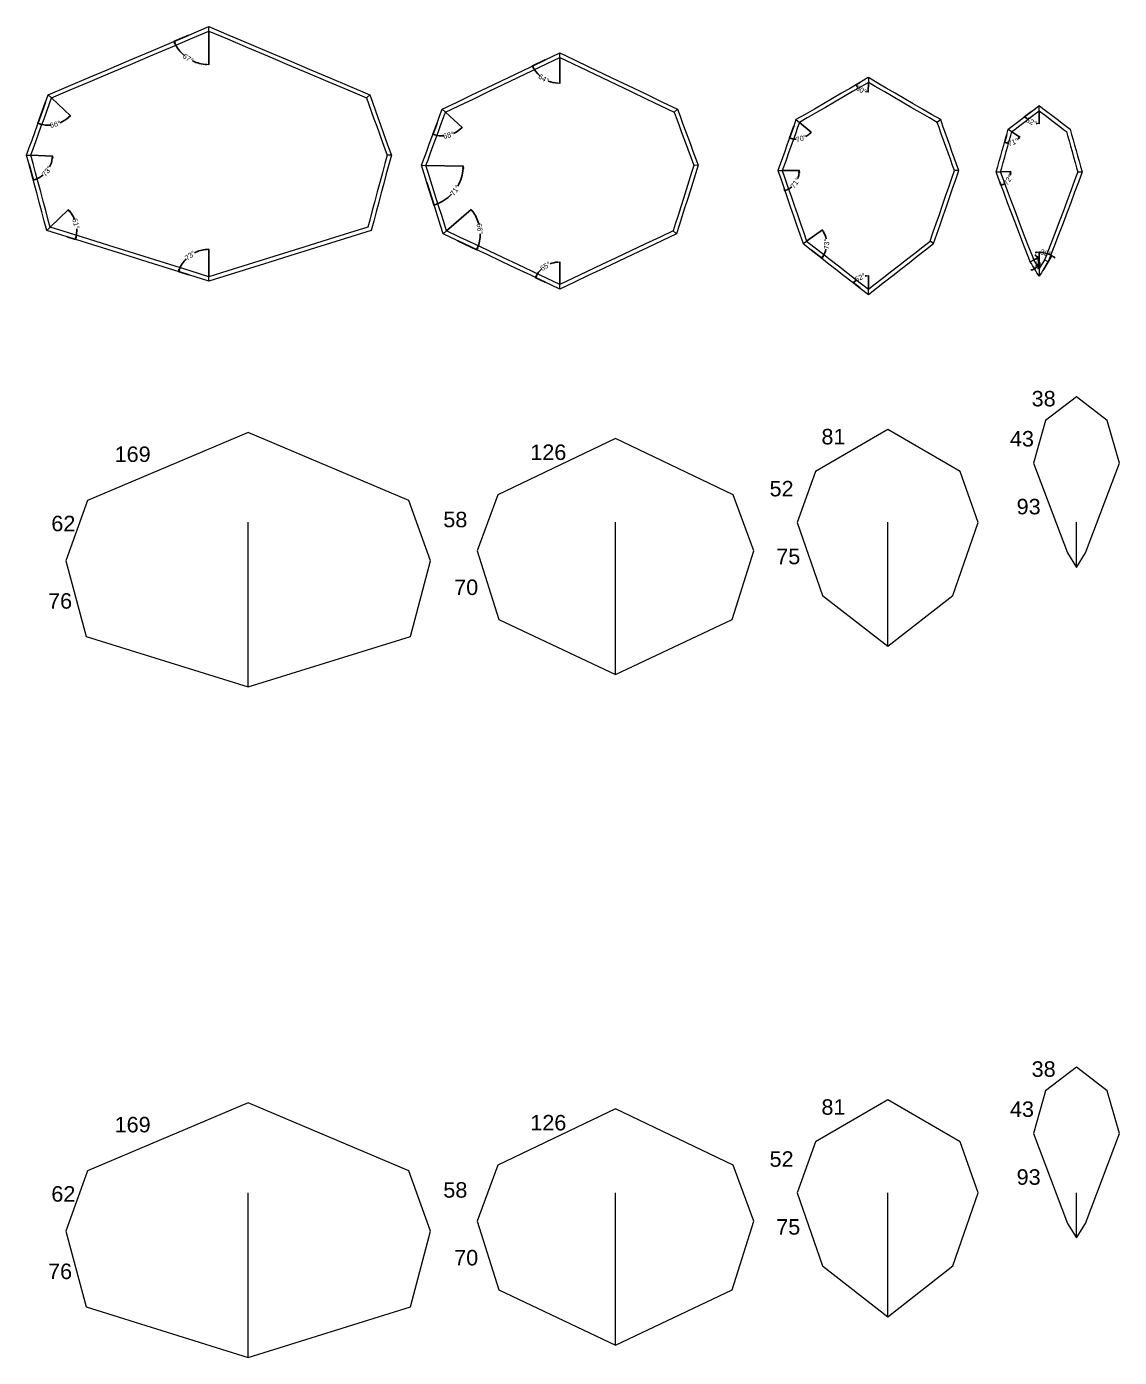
# Model space of a CAD drawing. Header units: millimetres. Extents: x -751 to 39822, y -9875 to 9310.
# Drawn here: x 4981 to 6040, y 1168 to 2459 of the extents above; entities that cross this region are included whole.
import ezdxf
from ezdxf.enums import TextEntityAlignment as Align

# ---------------------------------------------------------------- set-up
doc = ezdxf.new("R2010")
doc.units = ezdxf.units.MM
doc.header["$MEASUREMENT"] = 0
doc.header["$PDSIZE"] = -5
doc.layers.get('0').update_dxf_attribs({"lineweight": 0})
doc.layers.get('Defpoints').update_dxf_attribs({"lineweight": 0})
doc.layers.add('l', color=3, linetype='Continuous', lineweight=0)
doc.styles.get("Standard").update_dxf_attribs({"font": 'arial.ttf'})
doc.dimstyles.new('angle', dxfattribs={"dimtxt": 5, "dimasz": 2, "dimexe": 0.2, "dimexo": 0.05, "dimgap": 0.09, "dimtad": 0, "dimdec": 4, "dimzin": 0, "dimdsep": 46, "dimtxsty": 'Standard', "dimblk": 'VDDIM_DEFAULT', "dimcen": 0.09, "dimclre": 256, "dimclrt": 256, "dimadec": 0, "dimazin": 0, "dimtfac": 1, "dimtdec": 4, "dimtix": 1, "dimtmove": 0, "dimatfit": 3, "dimfxl": 1, "dimtolj": 1, "dimtzin": 0, "dimarcsym": 0})

# ---------------------------------------------------------------- blocks, each defined once
blk = doc.blocks.new('VDDIM_DEFAULT')
at = {"linetype": 'Continuous'}
blk.add_hatch(color=0, dxfattribs=at).paths.add_polyline_path([(0, 0), (-1, -0.1665), (-1, 0.1665)], flags=0)
at = {"color": 0, "linetype": 'Continuous'}
blk.add_lwpolyline([(0, 0), (-1, -0.1665), (-1, 0.1665), (0, 0)], dxfattribs=at)
blk = doc.blocks.new('*D829')
at = {"linetype": 'ByBlock', "lineweight": -2}
for p, q in [((5955, 2376.8), (5948.3, 2371.6)), ((5962.4, 2377.4), (5962.4, 2364.7))]:
    blk.add_line(p, q, dxfattribs=at)
at = {"color": 0, "linetype": 'ByBlock', "lineweight": -2}
for start, end in [(224.112, 227.2703), (260.2462, 263.4045)]:
    blk.add_arc((5962.4, 2382.5), 17.6, start, end, dxfattribs=at)
at = {"layer": 'Defpoints', "color": 0}
for p in [(5955.1, 2376.8), (5962.4, 2382.5), (5962.4, 2377.4), (5952.4, 2368.1)]:
    blk.add_point(p, dxfattribs=at)
at = {"color": 0, "lineweight": -2, "xscale": 2, "yscale": 2, "zscale": 2}
for p, rotation in [((5948.5, 2371.8), 130.8498553834512), ((5962.4, 2364.9), 356.6667098448748)]:
    blk.add_blockref('VDDIM_DEFAULT', p, dxfattribs=dict(at, rotation=rotation))
at = {"insert": (5954.7, 2366.7), "char_height": 5, "attachment_point": 5, "rotation": 333.7583}
blk.add_mtext('\\A1;52%%d', dxfattribs=at)
blk = doc.blocks.new('*D830')
at = {"linetype": 'ByBlock', "lineweight": -2}
for p, q in [((5931, 2354.3), (5928.8, 2346.4)), ((5936, 2357.1), (5943.7, 2351.8))]:
    blk.add_line(p, q, dxfattribs=at)
at = {"color": 0, "linetype": 'ByBlock', "lineweight": -2}
for start, end in [(311.8443, 317.3307), (262.9279, 268.4143)]:
    blk.add_arc((5932.4, 2359.5), 13.4, start, end, dxfattribs=at)
at = {"layer": 'Defpoints', "color": 0}
for p in [(5931, 2354.3), (5932.4, 2359.5), (5935.9, 2357.1), (5934.4, 2346.2)]:
    blk.add_point(p, dxfattribs=at)
at = {"color": 0, "lineweight": -2, "xscale": 2, "yscale": 2, "zscale": 2}
for p, rotation in [((5943.6, 2352), 51.6021490199307), ((5928.8, 2346.6), 168.6564138622225)]:
    blk.add_blockref('VDDIM_DEFAULT', p, dxfattribs=dict(at, rotation=rotation))
at = {"insert": (5937.1, 2346.9), "char_height": 5, "attachment_point": 5, "rotation": 20.1293}
blk.add_mtext('\\A1;71%%d', dxfattribs=at)
blk = doc.blocks.new('*D831')
at = {"linetype": 'ByBlock', "lineweight": -2}
for p, q in [((5925, 2318.2), (5934.8, 2318.5)), ((5924.4, 2308.2), (5925.6, 2304.8))]:
    blk.add_line(p, q, dxfattribs=at)
at = {"color": 0, "linetype": 'ByBlock', "lineweight": -2}
for start, end in [(347.2194, 353.9512), (298.535, 305.2668)]:
    blk.add_arc((5920.8, 2318), 13.9, start, end, dxfattribs=at)
at = {"layer": 'Defpoints', "color": 0}
for p in [(5920.8, 2318), (5925, 2318.2), (5924.4, 2308.3), (5930.4, 2308.1)]:
    blk.add_point(p, dxfattribs=at)
at = {"color": 0, "lineweight": -2, "xscale": 2, "yscale": 2, "zscale": 2}
for p, rotation in [((5934.6, 2318.5), 88.08378992284757), ((5925.6, 2305), 204.4023988571025)]:
    blk.add_blockref('VDDIM_DEFAULT', p, dxfattribs=dict(at, rotation=rotation))
at = {"insert": (5932.3, 2310.3), "char_height": 5, "attachment_point": 5, "rotation": 56.2431}
blk.add_mtext('\\A1;72%%d', dxfattribs=at)
blk = doc.blocks.new('*D832')
at = {"linetype": 'ByBlock', "lineweight": -2}
for p, q in [((5957.3, 2232.8), (5961.1, 2234.7)), ((5958.1, 2223.9), (5957.9, 2224.3))]:
    blk.add_line(p, q, dxfattribs=at)
at = {"color": 0, "linetype": 'ByBlock', "lineweight": -2}
for start, end in [(301.5817, 26.6922), (40.865, 55.0378), (273.2361, 287.4089)]:
    blk.add_arc((5953.7, 2231), 8.11, start, end, dxfattribs=at)
at = {"layer": 'Defpoints', "color": 0}
for p in [(5957.3, 2232.8), (5953.7, 2231), (5958.1, 2223.9), (5960.7, 2226.9)]:
    blk.add_point(p, dxfattribs=at)
at = {"color": 0, "lineweight": -2, "xscale": 2, "yscale": 2, "zscale": 2}
for p, rotation in [((5961, 2234.6), 303.7786266912369), ((5958, 2224.1), 24.4953211390912)]:
    blk.add_blockref('VDDIM_DEFAULT', p, dxfattribs=dict(at, rotation=rotation))
at = {"insert": (5961.5, 2228.8), "char_height": 5, "attachment_point": 5, "rotation": 74.137}
blk.add_mtext('\\A1;85%%d', dxfattribs=at)
blk = doc.blocks.new('*D833')
at = {"linetype": 'ByBlock', "lineweight": -2}
for p, q in [((5962.4, 2224.5), (5962.4, 2240.4)), ((5966.8, 2223.9), (5974.8, 2237))]:
    blk.add_line(p, q, dxfattribs=at)
at = {"color": 0, "linetype": 'ByBlock', "lineweight": -2}
for start, end in [(94.8958, 99.7916), (58.4409, 90), (48.6493, 53.5451)]:
    blk.add_arc((5962.4, 2216.8), 23.4, start, end, dxfattribs=at)
at = {"layer": 'Defpoints', "color": 0}
for p in [(5970.8, 2238.7), (5962.4, 2224.5), (5966.8, 2223.9), (5962.4, 2216.8)]:
    blk.add_point(p, dxfattribs=at)
at = {"color": 0, "lineweight": -2, "xscale": 2, "yscale": 2, "zscale": 2}
for p, rotation in [((5962.4, 2240.2), 2.447901996045029), ((5974.7, 2236.8), 145.9930334358709)]:
    blk.add_blockref('VDDIM_DEFAULT', p, dxfattribs=dict(at, rotation=rotation))
at = {"insert": (5968.8, 2239.4), "char_height": 5, "attachment_point": 5, "rotation": 344.2205}
blk.add_mtext('\\A1;32%%d', dxfattribs=at)
blk = doc.blocks.new('*D834')
at = {"linetype": 'ByBlock', "lineweight": -2}
for p, q in [((5788.1, 2404.4), (5784.7, 2402.5)), ((5796.8, 2404.8), (5796.7, 2395.5))]:
    blk.add_line(p, q, dxfattribs=at)
at = {"color": 0, "linetype": 'ByBlock', "lineweight": -2}
for start, end in [(218.5059, 218.694), (261.222, 261.4101)]:
    blk.add_arc((5796.8, 2409.5), 13.8, start, end, dxfattribs=at)
at = {"layer": 'Defpoints', "color": 0}
for p in [(5788.1, 2404.5), (5796.8, 2409.5), (5796.8, 2404.9), (5787.9, 2398.9)]:
    blk.add_point(p, dxfattribs=at)
at = {"color": 0, "lineweight": -2, "xscale": 2, "yscale": 2, "zscale": 2}
for p, rotation in [((5784.9, 2402.6), 124.3484622727804), ((5796.7, 2395.7), 355.5675246756971)]:
    blk.add_blockref('VDDIM_DEFAULT', p, dxfattribs=dict(at, rotation=rotation))
at = {"insert": (5789.9, 2397.6), "char_height": 5, "attachment_point": 5, "rotation": 329.958}
blk.add_mtext('\\A1;60%%d', dxfattribs=at)
blk = doc.blocks.new('*D835')
at = {"linetype": 'ByBlock', "lineweight": -2}
for p, q in [((5724.4, 2362.5), (5720.2, 2350.7)), ((5729.9, 2366), (5741.3, 2356.5))]:
    blk.add_line(p, q, dxfattribs=at)
at = {"color": 0, "linetype": 'ByBlock', "lineweight": -2}
for start, end in [(256.5452, 270.1704), (300.5802, 314.2054)]:
    blk.add_arc((5726.6, 2368.7), 18.9, start, end, dxfattribs=at)
at = {"layer": 'Defpoints', "color": 0}
for p in [(5724.4, 2362.6), (5726.6, 2368.7), (5729.9, 2366), (5727.8, 2349.8)]:
    blk.add_point(p, dxfattribs=at)
at = {"color": 0, "lineweight": -2, "xscale": 2, "yscale": 2, "zscale": 2}
for p, rotation in [((5720.3, 2350.9), 163.5187444063228), ((5741.2, 2356.6), 47.23187875280621)]:
    blk.add_blockref('VDDIM_DEFAULT', p, dxfattribs=dict(at, rotation=rotation))
at = {"insert": (5731.6, 2350.5), "char_height": 5, "attachment_point": 5, "rotation": 15.3753}
blk.add_mtext('\\A1;70%%d', dxfattribs=at)
blk = doc.blocks.new('*D836')
at = {"linetype": 'ByBlock', "lineweight": -2}
for p, q in [((5713.4, 2319.4), (5730, 2319.3)), ((5715.1, 2302), (5715.9, 2299.6))]:
    blk.add_line(p, q, dxfattribs=at)
at = {"color": 0, "linetype": 'ByBlock', "lineweight": -2}
for start, end in [(338.165, 354.1524), (294.4482, 310.4356)]:
    blk.add_arc((5709.1, 2319.4), 20.7, start, end, dxfattribs=at)
at = {"layer": 'Defpoints', "color": 0}
for p in [(5709.1, 2319.4), (5713.3, 2319.4), (5715.1, 2302.1), (5723.1, 2304.1)]:
    blk.add_point(p, dxfattribs=at)
at = {"color": 0, "lineweight": -2, "xscale": 2, "yscale": 2, "zscale": 2}
for p, rotation in [((5729.8, 2319.3), 86.91742133699773), ((5715.8, 2299.8), 201.6832373203994)]:
    blk.add_blockref('VDDIM_DEFAULT', p, dxfattribs=dict(at, rotation=rotation))
at = {"insert": (5725.9, 2307.3), "char_height": 5, "attachment_point": 5, "rotation": 54.3003}
blk.add_mtext('\\A1;71%%d', dxfattribs=at)
blk = doc.blocks.new('*D837')
at = {"linetype": 'ByBlock', "lineweight": -2}
for p, q in [((5736.9, 2251), (5752.2, 2261.9)), ((5741.5, 2242.3), (5751.7, 2234.4))]:
    blk.add_line(p, q, dxfattribs=at)
at = {"color": 0, "linetype": 'ByBlock', "lineweight": -2}
for start, end in [(11.469, 30.5984), (327.2107, 346.3402)]:
    blk.add_arc((5733.5, 2248.5), 22.8, start, end, dxfattribs=at)
at = {"layer": 'Defpoints', "color": 0}
for p in [(5733.5, 2248.5), (5736.9, 2251), (5741.4, 2242.4), (5755.7, 2243.3)]:
    blk.add_point(p, dxfattribs=at)
at = {"color": 0, "lineweight": -2, "xscale": 2, "yscale": 2, "zscale": 2}
for p, rotation in [((5752.1, 2261.8), 123.1083361164946), ((5751.5, 2234.5), 234.7008462116387)]:
    blk.add_blockref('VDDIM_DEFAULT', p, dxfattribs=dict(at, rotation=rotation))
at = {"insert": (5756.3, 2248.1), "char_height": 5, "attachment_point": 5, "rotation": 88.9046}
blk.add_mtext('\\A1;73%%d', dxfattribs=at)
blk = doc.blocks.new('*D838')
at = {"linetype": 'ByBlock', "lineweight": -2}
for p, q in [((5788.8, 2205.5), (5782.3, 2210.6)), ((5796.8, 2204.4), (5796.8, 2217.6))]:
    blk.add_line(p, q, dxfattribs=at)
at = {"color": 0, "linetype": 'ByBlock', "lineweight": -2}
for start, end in [(131.9593, 135.7122), (96.3152, 100.0681)]:
    blk.add_arc((5796.8, 2199.3), 18.2, start, end, dxfattribs=at)
at = {"layer": 'Defpoints', "color": 0}
for p in [(5791.4, 2216.6), (5788.9, 2205.4), (5796.8, 2204.4), (5796.8, 2199.3)]:
    blk.add_point(p, dxfattribs=at)
at = {"color": 0, "lineweight": -2, "xscale": 2, "yscale": 2, "zscale": 2}
for p, rotation in [((5782.5, 2210.5), 228.8698111425132), ((5796.8, 2217.4), 3.157596974719303)]:
    blk.add_blockref('VDDIM_DEFAULT', p, dxfattribs=dict(at, rotation=rotation))
at = {"insert": (5788.8, 2215.6), "char_height": 5, "attachment_point": 5, "rotation": 26.0137}
blk.add_mtext('\\A1;52%%d', dxfattribs=at)
blk = doc.blocks.new('*D839')
at = {"linetype": 'ByBlock', "lineweight": -2}
for p, q in [((5483.4, 2426.7), (5470.8, 2420.7)), ((5497.6, 2429.1), (5497.6, 2403.8))]:
    blk.add_line(p, q, dxfattribs=at)
at = {"color": 0, "linetype": 'ByBlock', "lineweight": -2}
for start, end in [(209.569, 228.0897), (247.5977, 266.1184)]:
    blk.add_arc((5497.6, 2433.5), 29.5, start, end, dxfattribs=at)
at = {"layer": 'Defpoints', "color": 0}
for p in [(5483.5, 2426.7), (5497.6, 2433.5), (5497.6, 2429.1), (5477.5, 2411.9)]:
    blk.add_point(p, dxfattribs=at)
at = {"color": 0, "lineweight": -2, "xscale": 2, "yscale": 2, "zscale": 2}
for p, rotation in [((5471, 2420.7), 117.6282446938386), ((5497.6, 2404), 358.0592115372889)]:
    blk.add_blockref('VDDIM_DEFAULT', p, dxfattribs=dict(at, rotation=rotation))
at = {"insert": (5481.9, 2408.5), "char_height": 5, "attachment_point": 5, "rotation": 327.8437}
blk.add_mtext('\\A1;64%%d', dxfattribs=at)
blk = doc.blocks.new('*D840')
at = {"linetype": 'ByBlock', "lineweight": -2}
for p, q in [((5386.8, 2376), (5402.9, 2361.3)), ((5378.6, 2365.3), (5374.6, 2354.4))]:
    blk.add_line(p, q, dxfattribs=at)
at = {"color": 0, "linetype": 'ByBlock', "lineweight": -2}
for start, end in [(254.2102, 272.6026), (294.8313, 313.2237)]:
    blk.add_arc((5383.6, 2378.9), 26, start, end, dxfattribs=at)
at = {"layer": 'Defpoints', "color": 0}
for p in [(5383.6, 2378.9), (5386.8, 2376), (5378.6, 2365.3), (5384.7, 2353)]:
    blk.add_point(p, dxfattribs=at)
at = {"color": 0, "lineweight": -2, "xscale": 2, "yscale": 2, "zscale": 2}
for p, rotation in [((5402.8, 2361.5), 45.43210800946949), ((5374.6, 2354.6), 162.0018256971399)]:
    blk.add_blockref('VDDIM_DEFAULT', p, dxfattribs=dict(at, rotation=rotation))
at = {"insert": (5389.7, 2353.7), "char_height": 5, "attachment_point": 5, "rotation": 13.717}
blk.add_mtext('\\A1;68%%d', dxfattribs=at)
blk = doc.blocks.new('*D841')
at = {"linetype": 'ByBlock', "lineweight": -2}
for p, q in [((5367.8, 2324.4), (5404.2, 2323.5)), ((5368.8, 2307.8), (5375.7, 2285.6))]:
    blk.add_line(p, q, dxfattribs=at)
at = {"color": 0, "linetype": 'ByBlock', "lineweight": -2}
for start, end in [(330.024, 355.7532), (290.2075, 315.9367)]:
    blk.add_arc((5363.5, 2324.5), 40.5, start, end, dxfattribs=at)
at = {"layer": 'Defpoints', "color": 0}
for p in [(5363.5, 2324.5), (5367.8, 2324.4), (5368.8, 2307.8), (5390.2, 2294)]:
    blk.add_point(p, dxfattribs=at)
at = {"color": 0, "lineweight": -2, "xscale": 2, "yscale": 2, "zscale": 2}
for p, rotation in [((5404, 2323.5), 87.16769809571772), ((5375.6, 2285.8), 198.7929719673508)]:
    blk.add_blockref('VDDIM_DEFAULT', p, dxfattribs=dict(at, rotation=rotation))
at = {"insert": (5395.9, 2300.1), "char_height": 5, "attachment_point": 5, "rotation": 52.9803}
blk.add_mtext('\\A1;71%%d', dxfattribs=at)
blk = doc.blocks.new('*D842')
at = {"linetype": 'ByBlock', "lineweight": -2}
for p, q in [((5387.8, 2260.8), (5411.6, 2281.7)), ((5398.7, 2251.2), (5417.1, 2242.5))]:
    blk.add_line(p, q, dxfattribs=at)
at = {"color": 0, "linetype": 'ByBlock', "lineweight": -2}
for start, end in [(15.9961, 37.9649), (338.0081, 359.9768)]:
    blk.add_arc((5384.5, 2257.9), 35.9, start, end, dxfattribs=at)
at = {"layer": 'Defpoints', "color": 0}
for p in [(5387.7, 2260.8), (5384.5, 2257.9), (5398.7, 2251.2), (5420.3, 2256)]:
    blk.add_point(p, dxfattribs=at)
at = {"color": 0, "lineweight": -2, "xscale": 2, "yscale": 2, "zscale": 2}
for p, rotation in [((5411.5, 2281.5), 129.5610431366767), ((5416.9, 2242.6), 246.4119267359618)]:
    blk.add_blockref('VDDIM_DEFAULT', p, dxfattribs=dict(at, rotation=rotation))
at = {"insert": (5420, 2262.9), "char_height": 5, "attachment_point": 5, "rotation": 277.9865}
blk.add_mtext('\\A1;66%%d', dxfattribs=at)
blk = doc.blocks.new('*D843')
at = {"linetype": 'ByBlock', "lineweight": -2}
for p, q in [((5497.6, 2209), (5497.6, 2230.9)), ((5483.5, 2211.2), (5473.8, 2215.8))]:
    blk.add_line(p, q, dxfattribs=at)
at = {"color": 0, "linetype": 'ByBlock', "lineweight": -2}
for start, end in [(133.343, 150.2766), (94.378, 111.3117)]:
    blk.add_arc((5497.6, 2204.5), 26.2, start, end, dxfattribs=at)
at = {"layer": 'Defpoints', "color": 0}
for p in [(5488, 2228.8), (5483.5, 2211.2), (5497.6, 2208.9), (5497.6, 2204.5)]:
    blk.add_point(p, dxfattribs=at)
at = {"color": 0, "lineweight": -2, "xscale": 2, "yscale": 2, "zscale": 2}
for p, rotation in [((5497.6, 2230.7), 2.189023271977785), ((5474, 2215.7), 242.4656592637016)]:
    blk.add_blockref('VDDIM_DEFAULT', p, dxfattribs=dict(at, rotation=rotation))
at = {"insert": (5483.6, 2226.6), "char_height": 5, "attachment_point": 5, "rotation": 32.3273}
blk.add_mtext('\\A1;65%%d', dxfattribs=at)
blk = doc.blocks.new('*D844')
at = {"linetype": 'ByBlock', "lineweight": -2}
for p, q in [((5157.4, 2454.6), (5157.4, 2421.9)), ((5138, 2450.7), (5123.3, 2444.5))]:
    blk.add_line(p, q, dxfattribs=at)
at = {"color": 0, "linetype": 'ByBlock', "lineweight": -2}
for start, end in [(206.1246, 228.7144), (244.3032, 266.893)]:
    blk.add_arc((5157.4, 2459), 36.9, start, end, dxfattribs=at)
at = {"layer": 'Defpoints', "color": 0}
for p in [(5157.4, 2459), (5157.4, 2454.6), (5138, 2450.7), (5131.5, 2432.7)]:
    blk.add_point(p, dxfattribs=at)
at = {"color": 0, "lineweight": -2, "xscale": 2, "yscale": 2, "zscale": 2}
for p, rotation in [((5123.5, 2444.6), 114.5710798893085), ((5157.4, 2422.1), 358.4465155744392)]:
    blk.add_blockref('VDDIM_DEFAULT', p, dxfattribs=dict(at, rotation=rotation))
at = {"insert": (5137.1, 2428.2), "char_height": 5, "attachment_point": 5, "rotation": 326.5088}
blk.add_mtext('\\A1;67%%d', dxfattribs=at)
blk = doc.blocks.new('*D845')
at = {"linetype": 'ByBlock', "lineweight": -2}
for p, q in [((5004.8, 2389.9), (5023.1, 2372.5)), ((4998.9, 2385.6), (4991.6, 2365))]:
    blk.add_line(p, q, dxfattribs=at)
at = {"color": 0, "linetype": 'ByBlock', "lineweight": -2}
for start, end in [(254.1682, 273.6731), (293.2073, 312.7122)]:
    blk.add_arc((5001.6, 2392.9), 29.5, start, end, dxfattribs=at)
at = {"layer": 'Defpoints', "color": 0}
for p in [(5001.6, 2392.9), (5004.7, 2389.9), (4998.9, 2385.6), (5002.8, 2363.5)]:
    blk.add_point(p, dxfattribs=at)
at = {"color": 0, "lineweight": -2, "xscale": 2, "yscale": 2, "zscale": 2}
for p, rotation in [((4991.6, 2365.2), 162.2248151963226), ((5023, 2372.7), 44.65560547999978)]:
    blk.add_blockref('VDDIM_DEFAULT', p, dxfattribs=dict(at, rotation=rotation))
at = {"insert": (5008.4, 2364.2), "char_height": 5, "attachment_point": 5, "rotation": 13.4402}
blk.add_mtext('\\A1;66%%d', dxfattribs=at)
blk = doc.blocks.new('*D846')
at = {"linetype": 'ByBlock', "lineweight": -2}
for p, q in [((4983, 2325.2), (4987.1, 2309.9)), ((4984.8, 2334.2), (5005.9, 2333.3))]:
    blk.add_line(p, q, dxfattribs=at)
at = {"color": 0, "linetype": 'ByBlock', "lineweight": -2}
for start, end in [(332.7016, 353.0626), (289.5286, 309.8896)]:
    blk.add_arc((4980.6, 2334.4), 25.1, start, end, dxfattribs=at)
at = {"layer": 'Defpoints', "color": 0}
for p in [(4980.6, 2334.4), (4983, 2325.2), (4984.8, 2334.2), (4996.5, 2314.9)]:
    blk.add_point(p, dxfattribs=at)
at = {"color": 0, "lineweight": -2, "xscale": 2, "yscale": 2, "zscale": 2}
for p, rotation in [((5005.7, 2333.3), 85.34417295646264), ((4987.1, 2310.1), 197.2470241913582)]:
    blk.add_blockref('VDDIM_DEFAULT', p, dxfattribs=dict(at, rotation=rotation))
at = {"insert": (5000.2, 2318.7), "char_height": 5, "attachment_point": 5, "rotation": 51.2956}
blk.add_mtext('\\A1;73%%d', dxfattribs=at)
blk = doc.blocks.new('*D847')
at = {"linetype": 'ByBlock', "lineweight": -2}
for p, q in [((5003.5, 2264.4), (5021.3, 2281.5)), ((5019.9, 2255.1), (5028.1, 2252.5))]:
    blk.add_line(p, q, dxfattribs=at)
at = {"color": 0, "linetype": 'ByBlock', "lineweight": -2}
for start, end in [(23.2165, 39.9212), (346.6722, 3.3768)]:
    blk.add_arc((5000.2, 2261.2), 29, start, end, dxfattribs=at)
at = {"layer": 'Defpoints', "color": 0}
for p in [(5000.2, 2261.2), (5003.5, 2264.4), (5029.2, 2262.8), (5019.9, 2255.1)]:
    blk.add_point(p, dxfattribs=at)
at = {"color": 0, "lineweight": -2, "xscale": 2, "yscale": 2, "zscale": 2}
for p, rotation in [((5021.1, 2281.3), 131.8946543751044), ((5027.9, 2252.6), 254.6986686815413)]:
    blk.add_blockref('VDDIM_DEFAULT', p, dxfattribs=dict(at, rotation=rotation))
at = {"insert": (5028.4, 2267.9), "char_height": 5, "attachment_point": 5, "rotation": 283.2967}
blk.add_mtext('\\A1;61%%d', dxfattribs=at)
blk = doc.blocks.new('*D848')
at = {"linetype": 'ByBlock', "lineweight": -2}
for p, q in [((5157.4, 2216.4), (5157.4, 2243.2)), ((5137.8, 2218.3), (5127.7, 2221.4))]:
    blk.add_line(p, q, dxfattribs=at)
at = {"color": 0, "linetype": 'ByBlock', "lineweight": -2}
for start, end in [(135.5566, 158.9015), (93.7092, 117.0541)]:
    blk.add_arc((5157.4, 2212.1), 30.9, start, end, dxfattribs=at)
at = {"layer": 'Defpoints', "color": 0}
for p in [(5144.8, 2240.3), (5137.8, 2218.3), (5157.4, 2216.3), (5157.4, 2212.1)]:
    blk.add_point(p, dxfattribs=at)
at = {"color": 0, "lineweight": -2, "xscale": 2, "yscale": 2, "zscale": 2}
for p, rotation in [((5157.4, 2243), 1.854601834811169), ((5127.9, 2221.4), 250.7560792755796)]:
    blk.add_blockref('VDDIM_DEFAULT', p, dxfattribs=dict(at, rotation=rotation))
at = {"insert": (5139.1, 2237), "char_height": 5, "attachment_point": 5, "rotation": 36.3053}
blk.add_mtext('\\A1;73%%d', dxfattribs=at)

msp = doc.modelspace()

# ---------------------------------------------------------------- linework, layer by layer
for p, q in [((5139.59405, 2447.05434), (5157.42557, 2454.62983)), ((5157.42557, 2454.62983), (5175.25709, 2447.05434)), ((5120.21816, 2438.82861), (5139.59405, 2447.05434)), ((5175.25709, 2447.05434), (5194.63297, 2438.82861)), ((5081.34666, 2422.34387), (5100.80247, 2430.59177)), ((5100.80247, 2430.59177), (5120.21816, 2438.82861)), ((5194.63297, 2438.82861), (5214.04866, 2430.59177)), ((5214.04866, 2430.59177), (5233.50448, 2422.34387)), ((5485.22795, 2423.14183), (5497.62487, 2429.10472)), ((5497.62487, 2429.10472), (5510.02179, 2423.14183)), ((5042.31603, 2405.81491), (5061.85124, 2414.08492)), ((5061.85124, 2414.08492), (5081.34666, 2422.34387)), ((5233.50448, 2422.34387), (5252.9999, 2414.08492)), ((5252.9999, 2414.08492), (5272.53511, 2405.81491)), ((5456.91043, 2409.5476), (5471.09222, 2416.3514)), ((5471.09222, 2416.3514), (5485.22795, 2423.14183)), ((5510.02179, 2423.14183), (5524.15752, 2416.3514)), ((5524.15752, 2416.3514), (5538.33931, 2409.5476)), ((5022.74137, 2397.53388), (5042.31603, 2405.81491)), ((5272.53511, 2405.81491), (5292.10977, 2397.53388)), ((5428.40837, 2395.9), (5442.68242, 2402.73046)), ((5442.68242, 2402.73046), (5456.91043, 2409.5476)), ((5538.33931, 2409.5476), (5552.56732, 2402.73046)), ((5552.56732, 2402.73046), (5566.84138, 2395.9)), ((5790.13391, 2401.01372), (5781.46573, 2395.9531)), ((5796.76361, 2404.89074), (5790.13391, 2401.01372)), ((5803.3933, 2401.01372), (5796.76361, 2404.89074)), ((5812.06149, 2395.9531), (5803.3933, 2401.01372)), ((5002.71281, 2384.25948), (5004.74349, 2389.92516)), ((5004.74349, 2389.92516), (5022.74137, 2397.53388)), ((5292.10977, 2397.53388), (5310.10765, 2389.92516)), ((5310.10765, 2389.92516), (5312.13833, 2384.25948)), ((5399.72192, 2382.19917), (5414.08825, 2389.05624)), ((5414.08825, 2389.05624), (5428.40837, 2395.9)), ((5566.84138, 2395.9), (5581.16149, 2389.05624)), ((5581.16149, 2389.05624), (5595.52782, 2382.19917)), ((5772.75708, 2390.87756), (5764.00814, 2385.78708)), ((5781.46573, 2395.9531), (5772.75708, 2390.87756)), ((5820.77014, 2390.87756), (5812.06149, 2395.9531)), ((5829.51907, 2385.78708), (5820.77014, 2390.87756)), ((4997.46739, 2369.6237), (5000.09018, 2376.94177)), ((5000.09018, 2376.94177), (5002.71281, 2384.25948)), ((5312.13833, 2384.25948), (5314.76095, 2376.94176)), ((5314.76095, 2376.94176), (5317.38375, 2369.6237)), ((5384.83908, 2370.75507), (5386.78052, 2376.03005)), ((5386.78052, 2376.03005), (5399.72192, 2382.19917)), ((5595.52782, 2382.19917), (5608.46922, 2376.03005)), ((5608.46922, 2376.03005), (5610.41066, 2370.75507)), ((5746.38817, 2375.5611), (5737.51714, 2370.4256)), ((5755.21855, 2380.68158), (5746.38817, 2375.5611)), ((5764.00814, 2385.78708), (5755.21855, 2380.68158)), ((5838.30866, 2380.68158), (5829.51907, 2385.78708)), ((5847.13904, 2375.5611), (5838.30866, 2380.68158)), ((5856.01007, 2370.4256), (5847.13904, 2375.5611)), ((5957.49303, 2373.64711), (5961.18509, 2376.49177)), ((5961.18509, 2376.49177), (5962.4166, 2377.44209)), ((5962.4166, 2377.44209), (5963.64812, 2376.49177)), ((5963.64812, 2376.49177), (5967.34017, 2373.64711)), ((4992.22181, 2354.98633), (4994.84461, 2362.30525)), ((4994.84461, 2362.30525), (4997.46739, 2369.6237)), ((5317.38375, 2369.6237), (5320.00653, 2362.30525)), ((5320.00653, 2362.30525), (5322.62932, 2354.98633)), ((5379.83006, 2357.14581), (5382.33464, 2363.95083)), ((5382.33464, 2363.95083), (5384.83908, 2370.75507)), ((5610.41066, 2370.75507), (5612.9151, 2363.95083)), ((5612.9151, 2363.95083), (5615.41968, 2357.14581)), ((5729.88277, 2366.01355), (5728.19337, 2361.24487)), ((5737.51714, 2370.4256), (5729.88277, 2366.01355)), ((5863.64444, 2366.01355), (5856.01007, 2370.4256)), ((5865.33384, 2361.24487), (5863.64444, 2366.01355)), ((5938.69894, 2359.23198), (5942.50282, 2362.14076)), ((5942.50282, 2362.14076), (5946.28397, 2365.03658)), ((5946.28397, 2365.03658), (5950.04278, 2367.91955)), ((5950.04278, 2367.91955), (5953.77912, 2370.78973)), ((5953.77912, 2370.78973), (5957.49303, 2373.64711)), ((5967.34017, 2373.64711), (5971.05408, 2370.78973)), ((5971.05408, 2370.78973), (5974.79043, 2367.91955)), ((5974.79043, 2367.91955), (5978.54924, 2365.03658)), ((5978.54924, 2365.03658), (5982.33039, 2362.14076)), ((5982.33039, 2362.14076), (5986.13427, 2359.23198)), ((4989.59884, 2347.66701), (4992.22181, 2354.98633)), ((5322.62932, 2354.98633), (5325.2523, 2347.66701)), ((5374.81998, 2343.53275), (5377.32528, 2350.33974)), ((5377.32528, 2350.33974), (5379.83006, 2357.14581)), ((5615.41968, 2357.14581), (5617.92446, 2350.33974)), ((5617.92446, 2350.33974), (5620.42976, 2343.53275)), ((5723.82536, 2348.92048), (5721.63914, 2342.75461)), ((5726.01005, 2355.0839), (5723.82536, 2348.92048)), ((5728.19337, 2361.24487), (5726.01005, 2355.0839)), ((5867.51717, 2355.0839), (5865.33384, 2361.24487)), ((5869.70185, 2348.92048), (5867.51717, 2355.0839)), ((5871.88807, 2342.75461), (5869.70185, 2348.92048)), ((5933.4057, 2348.07534), (5934.85462, 2353.24814)), ((5934.85462, 2353.24814), (5935.93783, 2357.12384)), ((5935.93783, 2357.12384), (5938.69894, 2359.23198)), ((5986.13427, 2359.23198), (5988.89537, 2357.12384)), ((5988.89537, 2357.12384), (5989.97859, 2353.24814)), ((5989.97859, 2353.24814), (5991.42751, 2348.07534)), ((4984.77405, 2334.20302), (4986.97572, 2340.34733)), ((4986.97572, 2340.34733), (4989.59884, 2347.66701)), ((5325.2523, 2347.66701), (5327.87542, 2340.34733)), ((5327.87542, 2340.34733), (5330.07708, 2334.20302)), ((5369.80859, 2329.91621), (5372.31437, 2336.72495)), ((5372.31437, 2336.72495), (5374.81998, 2343.53275)), ((5620.42976, 2343.53275), (5622.93537, 2336.72495)), ((5622.93537, 2336.72495), (5625.44116, 2329.91621)), ((5719.45141, 2336.58641), (5717.26232, 2330.41582)), ((5721.63914, 2342.75461), (5719.45141, 2336.58641)), ((5874.0758, 2336.58641), (5871.88807, 2342.75461)), ((5876.26489, 2330.41582), (5874.0758, 2336.58641)), ((5929.03003, 2332.52039), (5930.49333, 2337.7115)), ((5930.49333, 2337.7115), (5931.95188, 2342.89645)), ((5931.95188, 2342.89645), (5933.4057, 2348.07534)), ((5991.42751, 2348.07534), (5992.88133, 2342.89645)), ((5992.88133, 2342.89645), (5994.33987, 2337.7115)), ((5994.33987, 2337.7115), (5995.80318, 2332.52039)), ((4986.89936, 2326.25206), (4984.77405, 2334.20302)), ((4989.34747, 2317.09766), (4986.89936, 2326.25206)), ((5327.95177, 2326.25206), (5325.50367, 2317.09766)), ((5330.07708, 2334.20302), (5327.95177, 2326.25206)), ((5367.77242, 2324.38356), (5369.80859, 2329.91621)), ((5369.97239, 2317.35031), (5367.77242, 2324.38356)), ((5627.47732, 2324.38356), (5625.27735, 2317.35031)), ((5625.44116, 2329.91621), (5627.47732, 2324.38356)), ((5715.07171, 2324.24283), (5713.34641, 2319.38218)), ((5717.26232, 2330.41582), (5715.07171, 2324.24283)), ((5878.4555, 2324.24283), (5876.26489, 2330.41582)), ((5880.1808, 2319.38218), (5878.4555, 2324.24283)), ((5926.08905, 2322.12014), (5927.56183, 2327.32328)), ((5927.56183, 2327.32328), (5929.03003, 2332.52039)), ((5995.80318, 2332.52039), (5997.27138, 2327.32328)), ((5997.27138, 2327.32328), (5998.74415, 2322.12014)), ((4991.79591, 2307.94614), (4989.34747, 2317.09766)), ((5325.50367, 2317.09766), (5323.05522, 2307.94614)), ((5372.58042, 2309.02169), (5369.97239, 2317.35031)), ((5625.27735, 2317.35031), (5622.66932, 2309.02169)), ((5713.34641, 2319.38218), (5715.85869, 2312.04749)), ((5715.85869, 2312.04749), (5718.84201, 2303.34834)), ((5874.6852, 2303.34834), (5877.66853, 2312.04749)), ((5877.66853, 2312.04749), (5880.1808, 2319.38218)), ((5924.96746, 2318.16628), (5926.08905, 2322.12014)), ((5928.11162, 2309.65272), (5924.96746, 2318.16628)), ((5999.86575, 2318.16628), (5996.72158, 2309.65272)), ((5998.74415, 2322.12014), (5999.86575, 2318.16628)), ((4994.24469, 2298.7975), (4991.79591, 2307.94614)), ((4996.69381, 2289.65192), (4994.24469, 2298.7975)), ((5320.60644, 2298.7975), (5318.15733, 2289.65192)), ((5323.05522, 2307.94614), (5320.60644, 2298.7975)), ((5375.19066, 2300.69555), (5372.58042, 2309.02169)), ((5377.80277, 2292.37179), (5375.19066, 2300.69555)), ((5620.05908, 2300.69555), (5617.44697, 2292.37179)), ((5622.66932, 2309.02169), (5620.05908, 2300.69555)), ((5718.84201, 2303.34834), (5721.84653, 2294.59844)), ((5871.68069, 2294.59844), (5874.6852, 2303.34834)), ((5931.79438, 2299.71551), (5928.11162, 2309.65272)), ((5935.58233, 2289.53826), (5931.79438, 2299.71551)), ((5993.03882, 2299.71551), (5989.25088, 2289.53826)), ((5996.72158, 2309.65272), (5993.03882, 2299.71551)), ((4999.14328, 2280.50917), (4996.69381, 2289.65192)), ((5318.15733, 2289.65192), (5315.70786, 2280.50917)), ((5380.41706, 2284.05063), (5377.80277, 2292.37179)), ((5617.44697, 2292.37179), (5614.83269, 2284.05063)), ((5721.84653, 2294.59844), (5724.87391, 2285.79177)), ((5724.87391, 2285.79177), (5727.92687, 2276.92124)), ((5865.60034, 2276.92124), (5868.6533, 2285.79177)), ((5868.6533, 2285.79177), (5871.68069, 2294.59844)), ((5939.00032, 2280.39902), (5935.58233, 2289.53826)), ((5989.25088, 2289.53826), (5985.83289, 2280.39902)), ((5001.5929, 2271.36933), (4999.14328, 2280.50917)), ((5003.47219, 2264.36118), (5001.5929, 2271.36933)), ((5313.25823, 2271.36933), (5311.37895, 2264.36118)), ((5315.70786, 2280.50917), (5313.25823, 2271.36933)), ((5383.03355, 2275.73184), (5380.41706, 2284.05063)), ((5385.65222, 2267.41548), (5383.03355, 2275.73184)), ((5612.21619, 2275.73184), (5609.59752, 2267.41548)), ((5614.83269, 2284.05063), (5612.21619, 2275.73184)), ((5727.92687, 2276.92124), (5731.00814, 2267.97863)), ((5862.51907, 2267.97863), (5865.60034, 2276.92124)), ((5943.05399, 2269.62748), (5939.00032, 2280.39902)), ((5985.83289, 2280.39902), (5981.77921, 2269.62748)), ((5021.07156, 2258.88807), (5003.47219, 2264.36118)), ((5040.76255, 2252.75855), (5021.07156, 2258.88807)), ((5293.77957, 2258.88807), (5274.08858, 2252.75855)), ((5311.37895, 2264.36118), (5293.77957, 2258.88807)), ((5387.7467, 2260.77204), (5385.65222, 2267.41548)), ((5400.35492, 2254.84331), (5387.7467, 2260.77204)), ((5607.50304, 2260.77204), (5594.89483, 2254.84331)), ((5609.59752, 2267.41548), (5607.50304, 2260.77204)), ((5731.00814, 2267.97863), (5734.12078, 2258.95394)), ((5734.12078, 2258.95394), (5736.8804, 2250.96007)), ((5856.64681, 2250.96007), (5859.40643, 2258.95394)), ((5859.40643, 2258.95394), (5862.51907, 2267.97863)), ((5947.30863, 2258.42361), (5943.05399, 2269.62748)), ((5981.77921, 2269.62748), (5977.52458, 2258.42361)), ((5060.44003, 2246.62698), (5040.76255, 2252.75855)), ((5080.1036, 2240.49338), (5060.44003, 2246.62698)), ((5254.4111, 2246.62698), (5234.74754, 2240.49338)), ((5274.08858, 2252.75855), (5254.4111, 2246.62698)), ((5414.53617, 2248.16801), (5400.35492, 2254.84331)), ((5428.70372, 2241.4922), (5414.53617, 2248.16801)), ((5580.71358, 2248.16801), (5566.54602, 2241.4922)), ((5594.89483, 2254.84331), (5580.71358, 2248.16801)), ((5736.8804, 2250.96007), (5743.88399, 2245.52575)), ((5743.88399, 2245.52575), (5751.81906, 2239.36355)), ((5841.70815, 2239.36355), (5849.64322, 2245.52575)), ((5849.64322, 2245.52575), (5856.64681, 2250.96007)), ((5951.83682, 2246.65765), (5947.30863, 2258.42361)), ((5956.12414, 2235.73906), (5951.83682, 2246.65765)), ((5972.99638, 2246.65765), (5968.70907, 2235.73906)), ((5977.52458, 2258.42361), (5972.99638, 2246.65765)), ((5099.75361, 2234.3581), (5080.1036, 2240.49338)), ((5119.38991, 2228.22078), (5099.75361, 2234.3581)), ((5215.09752, 2234.3581), (5195.46122, 2228.22078)), ((5234.74754, 2240.49338), (5215.09752, 2234.3581)), ((5442.8577, 2234.81573), (5428.70372, 2241.4922)), ((5456.99814, 2228.13891), (5442.8577, 2234.81573)), ((5552.39204, 2234.81573), (5538.2516, 2228.13891)), ((5566.54602, 2241.4922), (5552.39204, 2234.81573)), ((5751.81906, 2239.36355), (5759.74432, 2233.20371)), ((5759.74432, 2233.20371), (5767.65973, 2227.04627)), ((5825.86748, 2227.04627), (5833.78289, 2233.20371)), ((5833.78289, 2233.20371), (5841.70815, 2239.36355)), ((5957.298, 2232.80355), (5956.12414, 2235.73906)), ((5958.21206, 2231.31711), (5957.298, 2232.80355)), ((5967.53521, 2232.80355), (5966.62115, 2231.31711)), ((5968.70907, 2235.73906), (5967.53521, 2232.80355)), ((5139.01267, 2222.08177), (5119.38991, 2228.22078)), ((5157.42557, 2216.31529), (5139.01267, 2222.08177)), ((5175.83846, 2222.08177), (5157.42557, 2216.31529)), ((5195.46122, 2228.22078), (5175.83846, 2222.08177)), ((5471.12506, 2221.4614), (5456.99814, 2228.13891)), ((5485.23825, 2214.78339), (5471.12506, 2221.4614)), ((5524.12468, 2221.4614), (5510.01149, 2214.78339)), ((5538.2516, 2228.13891), (5524.12468, 2221.4614)), ((5767.65973, 2227.04627), (5775.56564, 2220.8912)), ((5775.56564, 2220.8912), (5783.46192, 2214.73849)), ((5810.06529, 2214.73849), (5817.96157, 2220.8912)), ((5817.96157, 2220.8912), (5825.86748, 2227.04627)), ((5959.30443, 2229.54067), (5958.21206, 2231.31711)), ((5960.39526, 2227.76613), (5959.30443, 2229.54067)), ((5961.48429, 2225.99387), (5960.39526, 2227.76613)), ((5962.4166, 2224.47651), (5961.48429, 2225.99387)), ((5963.34891, 2225.99387), (5962.4166, 2224.47651)), ((5962.4166, 2224.47815), (5962.41711, 2224.47733)), ((5964.43794, 2227.76613), (5963.34891, 2225.99387)), ((5965.52878, 2229.54067), (5964.43794, 2227.76613)), ((5966.62115, 2231.31711), (5965.52878, 2229.54067)), ((5497.62487, 2208.91627), (5485.23825, 2214.78339)), ((5510.01149, 2214.78339), (5497.62487, 2208.91627)), ((5783.46192, 2214.73849), (5791.34856, 2208.58814)), ((5791.34856, 2208.58814), (5796.76361, 2204.36162)), ((5796.76361, 2204.36162), (5802.17865, 2208.58814)), ((5802.17865, 2208.58814), (5810.06529, 2214.73849))]:
    msp.add_line(p, q)
at = {"linetype": 'ByBlock'}
for p, q in [((5157.42557, 2454.62983), (5157.42557, 2458.97584)), ((5497.62487, 2429.10472), (5497.62487, 2433.54339)), ((5796.78579, 2409.51154), (5796.76361, 2404.89074)), ((5001.56998, 2392.92631), (5004.74349, 2389.92516)), ((5313.28115, 2392.92631), (5310.10765, 2389.92516)), ((5386.78052, 2376.03005), (5383.5892, 2378.94)), ((5611.66054, 2378.94), (5608.46922, 2376.03005)), ((5962.4166, 2377.44209), (5962.42287, 2382.48973)), ((5726.60474, 2368.73905), (5729.88277, 2366.01355)), ((5866.92247, 2368.73905), (5863.64444, 2366.01355)), ((5932.44596, 2359.49036), (5935.93783, 2357.12384)), ((4980.58721, 2334.37661), (4984.77405, 2334.20302)), ((5334.26392, 2334.37661), (5330.07708, 2334.20302)), ((5363.5486, 2324.4881), (5367.77242, 2324.38356)), ((5631.70114, 2324.4881), (5627.47732, 2324.38356)), ((5709.11024, 2319.40566), (5713.34641, 2319.38218)), ((5884.41697, 2319.40566), (5880.1808, 2319.38218)), ((5920.76348, 2318.00357), (5924.96746, 2318.16628)), ((5999.86575, 2318.16628), (6004.06972, 2318.00357)), ((5000.17959, 2261.19617), (5003.47219, 2264.36118)), ((5384.45873, 2257.89797), (5387.7467, 2260.77204)), ((5610.79101, 2257.89797), (5607.50304, 2260.77204)), ((5733.4878, 2248.52957), (5736.8804, 2250.96007)), ((5860.03941, 2248.52957), (5856.64681, 2250.96007)), ((5953.71118, 2231.00018), (5957.298, 2232.80355)), ((5971.12203, 2231.00018), (5967.53521, 2232.80355)), ((5962.4166, 2224.47651), (5962.4166, 2216.83333)), ((5157.42557, 2212.12372), (5157.42557, 2216.31529)), ((5497.62487, 2204.49024), (5497.62487, 2208.91627)), ((5796.76361, 2199.28744), (5796.76361, 2204.36162))]:
    msp.add_line(p, q, dxfattribs=at)
for points in [[(5157.42557, 2458.97584), (5176.82067, 2450.73608), (5196.19562, 2442.51075), (5215.61036, 2434.27431), (5235.06524, 2426.02681), (5254.55974, 2417.76825), (5274.09403, 2409.49862), (5293.66778, 2401.21798), (5313.28115, 2392.92631), (5315.90379, 2385.60904), (5318.52642, 2378.2913), (5321.14923, 2370.9732), (5323.77203, 2363.65469), (5326.39483, 2356.33574), (5329.01781, 2349.01643), (5331.64095, 2341.69669), (5334.26392, 2334.37661), (5331.81604, 2325.2189), (5329.36782, 2316.06406), (5326.91926, 2306.9121), (5324.47036, 2297.76302), (5322.02112, 2288.61699), (5319.57155, 2279.47384), (5317.1218, 2270.33356), (5314.67155, 2261.19617), (5294.96792, 2255.06867), (5275.27801, 2248.93948), (5255.60165, 2242.80826), (5235.93917, 2236.67501), (5216.29024, 2230.54006), (5196.65502, 2224.40308), (5177.03335, 2218.26441), (5157.42557, 2212.12372), (5137.81778, 2218.26441), (5118.19611, 2224.40308), (5098.5609, 2230.54006), (5078.91197, 2236.67501), (5059.24949, 2242.80826), (5039.57312, 2248.93948), (5019.88321, 2255.06867), (5000.17959, 2261.19617), (4997.72933, 2270.33356), (4995.27959, 2279.47384), (4992.83001, 2288.61699), (4990.38077, 2297.76302), (4987.93188, 2306.9121), (4985.48332, 2316.06406), (4983.03509, 2325.2189), (4980.58721, 2334.37661), (4983.21019, 2341.69669), (4985.83333, 2349.01643), (4988.4563, 2356.33574), (4991.07911, 2363.65469), (4993.70191, 2370.9732), (4996.32471, 2378.2913), (4998.94735, 2385.60904), (5001.56998, 2392.92631), (5021.18335, 2401.21798), (5040.7571, 2409.49862), (5060.2914, 2417.76825), (5079.7859, 2426.02681), (5099.24077, 2434.27431), (5118.65552, 2442.51075), (5138.03047, 2450.73608), (5157.42557, 2458.97584)], [(5497.62487, 2433.54339), (5511.75472, 2426.74696), (5525.88864, 2419.95741), (5540.06861, 2413.15447), (5554.29481, 2406.3382), (5568.56707, 2399.50859), (5582.88539, 2392.6657), (5597.24994, 2385.80948), (5611.66054, 2378.94), (5614.16447, 2372.13669), (5616.66891, 2365.33245), (5619.17352, 2358.52735), (5621.6783, 2351.72129), (5624.18359, 2344.91434), (5626.68921, 2338.1065), (5629.19501, 2331.29773), (5631.70114, 2324.4881), (5629.09476, 2316.15558), (5626.48635, 2307.82574), (5623.87574, 2299.49843), (5621.26326, 2291.1735), (5618.64859, 2282.8511), (5616.03171, 2274.53108), (5613.41263, 2266.21342), (5610.79101, 2257.89797), (5596.59766, 2251.22387), (5582.41786, 2244.54926), (5568.25177, 2237.87414), (5554.09923, 2231.19834), (5539.96024, 2224.5222), (5525.83479, 2217.84539), (5511.72306, 2211.16807), (5497.62487, 2204.49024), (5483.52669, 2211.16807), (5469.41495, 2217.84539), (5455.28951, 2224.5222), (5441.15051, 2231.19834), (5426.99797, 2237.87414), (5412.83188, 2244.54926), (5398.65208, 2251.22387), (5384.45873, 2257.89797), (5381.83711, 2266.21342), (5379.21803, 2274.53108), (5376.60115, 2282.8511), (5373.98648, 2291.1735), (5371.374, 2299.49843), (5368.76339, 2307.82574), (5366.15498, 2316.15558), (5363.5486, 2324.4881), (5366.05473, 2331.29773), (5368.56053, 2338.1065), (5371.06615, 2344.91434), (5373.57144, 2351.72129), (5376.07622, 2358.52735), (5378.58083, 2365.33245), (5381.08527, 2372.13669), (5383.5892, 2378.94), (5397.99981, 2385.80948), (5412.36435, 2392.6657), (5426.68267, 2399.50859), (5440.95493, 2406.3382), (5455.18113, 2413.15447), (5469.36111, 2419.95741), (5483.49502, 2426.74696), (5497.62487, 2433.54339)], [(5796.74142, 2409.51154), (5788.11592, 2404.46737), (5779.45029, 2399.40825), (5770.74418, 2394.33419), (5761.99778, 2389.24518), (5753.21073, 2384.14115), (5744.38288, 2379.02214), (5735.51438, 2373.88811), (5726.60474, 2368.73905), (5724.42305, 2362.58079), (5722.23984, 2356.42014), (5720.05527, 2350.25703), (5717.86917, 2344.09153), (5715.68156, 2337.92365), (5713.49258, 2331.75338), (5711.30209, 2325.58071), (5709.11024, 2319.40566), (5712.07476, 2310.75061), (5715.05858, 2302.05001), (5718.06357, 2293.29873), (5721.09142, 2284.49072), (5724.14484, 2275.61884), (5727.22653, 2266.67499), (5730.33956, 2257.64919), (5733.4878, 2248.52957), (5741.43123, 2242.36601), (5749.365, 2236.20481), (5757.28896, 2230.04599), (5765.20309, 2223.88954), (5773.10774, 2217.73546), (5781.00274, 2211.58375), (5788.88808, 2205.43441), (5796.76361, 2199.28744), (5804.63913, 2205.43441), (5812.52447, 2211.58375), (5820.41947, 2217.73546), (5828.32412, 2223.88954), (5836.23825, 2230.04599), (5844.16221, 2236.20481), (5852.09598, 2242.36601), (5860.03941, 2248.52957), (5863.18765, 2257.64919), (5866.30068, 2266.67499), (5869.38237, 2275.61884), (5872.43579, 2284.49072), (5875.46364, 2293.29873), (5878.46863, 2302.05001), (5881.45245, 2310.75061), (5884.41697, 2319.40566), (5882.22512, 2325.58071), (5880.03463, 2331.75338), (5877.84565, 2337.92365), (5875.65804, 2344.09153), (5873.47194, 2350.25703), (5871.28737, 2356.42014), (5869.10416, 2362.58079), (5866.92247, 2368.73905), (5858.01283, 2373.88811), (5849.14433, 2379.02214), (5840.31648, 2384.14115), (5831.52943, 2389.24518), (5822.78303, 2394.33419), (5814.07692, 2399.40825), (5805.41129, 2404.46737), (5796.78579, 2409.51154)], [(5962.42287, 2382.48973), (5966.09063, 2379.65944), (5969.7804, 2376.81655), (5973.49202, 2373.96093), (5977.22599, 2371.09257), (5980.98248, 2368.21138), (5984.76132, 2365.31732), (5988.56285, 2362.41034), (5992.38725, 2359.49036), (5993.83065, 2354.32593), (5995.27895, 2349.15534), (5996.73217, 2343.97858), (5998.19013, 2338.79571), (5999.65283, 2333.60674), (6001.12045, 2328.41172), (6002.59263, 2323.21066), (6004.06972, 2318.00357), (6000.47308, 2308.26482), (5996.78856, 2298.32286), (5992.99854, 2288.14003), (5989.57801, 2278.994), (5985.52078, 2268.21302), (5981.26086, 2256.99523), (5976.72459, 2245.20829), (5972.42776, 2234.26546), (5971.12203, 2231.00018), (5970.02847, 2229.22185), (5968.93627, 2227.44568), (5967.84577, 2225.67168), (5966.75695, 2223.89978), (5965.6695, 2222.1299), (5964.58373, 2220.36223), (5963.49932, 2218.59676), (5962.4166, 2216.83333), (5961.33389, 2218.59676), (5960.24947, 2220.36223), (5959.16371, 2222.1299), (5958.07625, 2223.89978), (5956.98744, 2225.67168), (5955.89693, 2227.44568), (5954.80473, 2229.22185), (5953.71118, 2231.00018), (5952.40545, 2234.26546), (5948.10861, 2245.20829), (5943.57234, 2256.99523), (5939.31242, 2268.21302), (5935.2552, 2278.994), (5931.83466, 2288.14003), (5928.04465, 2298.32286), (5924.36012, 2308.26482), (5920.76348, 2318.00357), (5922.24058, 2323.21066), (5923.71276, 2328.41172), (5925.18037, 2333.60674), (5926.64307, 2338.79571), (5928.10103, 2343.97858), (5929.55425, 2349.15534), (5931.00256, 2354.32593), (5932.44596, 2359.49036), (5936.27035, 2362.41034), (5940.07188, 2365.31732), (5943.85073, 2368.21138), (5947.60722, 2371.09257), (5951.34119, 2373.96093), (5955.0528, 2376.81655), (5958.74258, 2379.65944), (5962.41034, 2382.48973)]]:
    msp.add_lwpolyline(points)
at = {"layer": 'l'}
for p, q in [((5998.51974, 2100.0507), (5968.54283, 2077.05133)), ((6028.48412, 2077.05133), (5998.51974, 2100.0507)), ((5195.47927, 2065.43513), (5039.62368, 1999.38559)), ((5351.33485, 1999.38559), (5195.47927, 2065.43513)), ((5815.51994, 2068.25397), (5745.38326, 2027.48148)), ((5885.70099, 2027.48148), (5815.51994, 2068.25397)), ((5968.54283, 2077.05133), (5956.86036, 2035.56454)), ((6040.1666, 2035.56454), (6028.48412, 2077.05133)), ((5551.58464, 2059.60886), (5437.54897, 2005.00546)), ((5665.62031, 2005.00546), (5551.58464, 2059.60886)), ((5745.38326, 2027.48148), (5727.88876, 1978.1481)), ((5903.19549, 1978.1481), (5885.70099, 2027.48148)), ((5956.86036, 2035.56454), (5989.80805, 1948.56114)), ((6007.2189, 1948.56114), (6040.1666, 2035.56454)), ((5437.54897, 2005.00546), (5417.50837, 1950.55357)), ((5685.66091, 1950.55357), (5665.62031, 2005.00546)), ((5039.62368, 1999.38559), (5018.64091, 1940.8359)), ((5372.31762, 1940.8359), (5351.33485, 1999.38559)), ((5195.47927, 1818.583), (5195.47927, 1978.26513)), ((5551.58464, 1830.55571), (5551.58464, 1978.26513)), ((5727.88876, 1978.1481), (5752.26632, 1907.272)), ((5815.54213, 1858.02987), (5815.54213, 1978.26513)), ((5878.81793, 1907.272), (5903.19549, 1978.1481)), ((5998.51348, 1934.39429), (5998.51348, 1978.26513)), ((5417.50837, 1950.55357), (5438.41849, 1883.96344)), ((5664.75078, 1883.96344), (5685.66091, 1950.55357)), ((5018.64091, 1940.8359), (5038.23329, 1867.65545)), ((5352.72525, 1867.65545), (5372.31762, 1940.8359)), ((5989.80805, 1948.56114), (5998.51348, 1934.39429)), ((5998.51348, 1934.39429), (6007.2189, 1948.56114)), ((5752.26632, 1907.272), (5815.54213, 1858.02987)), ((5815.54213, 1858.02987), (5878.81793, 1907.272)), ((5438.41849, 1883.96344), (5551.58464, 1830.55571)), ((5551.58464, 1830.55571), (5664.75078, 1883.96344)), ((5038.23329, 1867.65545), (5195.47927, 1818.583)), ((5195.47927, 1818.583), (5352.72525, 1867.65545)), ((5998.51974, 1449.91279), (5968.54283, 1426.91341)), ((6028.48412, 1426.91341), (5998.51974, 1449.91279)), ((5968.54283, 1426.91341), (5956.86036, 1385.42663)), ((6040.1666, 1385.42663), (6028.48412, 1426.91341)), ((5195.47927, 1415.29722), (5039.62368, 1349.24768)), ((5351.33485, 1349.24768), (5195.47927, 1415.29722)), ((5551.58464, 1409.47094), (5437.54897, 1354.86755)), ((5665.62031, 1354.86755), (5551.58464, 1409.47094)), ((5815.51994, 1418.11606), (5745.38326, 1377.34357)), ((5885.70099, 1377.34357), (5815.51994, 1418.11606)), ((5956.86036, 1385.42663), (5989.80805, 1298.42323)), ((6007.2189, 1298.42323), (6040.1666, 1385.42663)), ((5745.38326, 1377.34357), (5727.88876, 1328.01018)), ((5903.19549, 1328.01018), (5885.70099, 1377.34357)), ((5039.62368, 1349.24768), (5018.64091, 1290.69799)), ((5372.31762, 1290.69799), (5351.33485, 1349.24768)), ((5437.54897, 1354.86755), (5417.50837, 1300.41566)), ((5685.66091, 1300.41566), (5665.62031, 1354.86755)), ((5195.47927, 1168.44509), (5195.47927, 1328.12722)), ((5551.58464, 1180.41779), (5551.58464, 1328.12722)), ((5727.88876, 1328.01018), (5752.26632, 1257.13409)), ((5815.54213, 1207.89196), (5815.54213, 1328.12722)), ((5878.81793, 1257.13409), (5903.19549, 1328.01018)), ((5998.51348, 1284.25638), (5998.51348, 1328.12722)), ((5018.64091, 1290.69799), (5038.23329, 1217.51754)), ((5352.72525, 1217.51754), (5372.31762, 1290.69799)), ((5417.50837, 1300.41566), (5438.41849, 1233.82553)), ((5664.75078, 1233.82553), (5685.66091, 1300.41566)), ((5989.80805, 1298.42323), (5998.51348, 1284.25638)), ((5998.51348, 1284.25638), (6007.2189, 1298.42323)), ((5752.26632, 1257.13409), (5815.54213, 1207.89196)), ((5815.54213, 1207.89196), (5878.81793, 1257.13409)), ((5438.41849, 1233.82553), (5551.58464, 1180.41779)), ((5551.58464, 1180.41779), (5664.75078, 1233.82553)), ((5038.23329, 1217.51754), (5195.47927, 1168.44509)), ((5195.47927, 1168.44509), (5352.72525, 1217.51754))]:
    msp.add_line(p, q, dxfattribs=at)

# ---------------------------------------------------------------- texts
for s, p in [('38', (5955.08789, 2086.20721)), ('81', (5751.28477, 2049.36006)), ('43', (5934.04189, 2047.31787)), ('169', (5065.89113, 2032.30951)), ('126', (5468.95445, 2034.20694)), ('52', (5700.95378, 1998.9333)), ('93', (5940.52345, 1981.511)), ('58', (5384.62406, 1968.98266)), ('62', (5004.56088, 1965.11481)), ('75', (5707.43533, 1933.12644)), ('70', (5395.17438, 1903.27308)), ('76', (5001.37714, 1890.02647)), ('38', (5955.08789, 1436.0693)), ('81', (5751.28477, 1399.22215)), ('43', (5934.04189, 1397.17995)), ('169', (5065.89113, 1382.1716)), ('126', (5468.95445, 1384.06903)), ('52', (5700.95378, 1348.79539)), ('93', (5940.52345, 1331.37309)), ('62', (5004.56088, 1314.97689)), ('58', (5384.62406, 1318.84474)), ('75', (5707.43533, 1282.98852)), ('70', (5395.17438, 1253.13516)), ('76', (5001.37714, 1239.88856))]:
    msp.add_text(s, height=15).set_placement(p, align=Align.BOTTOM_LEFT)

# ---------------------------------------------------------------- dimensions: what is measured, and where the dimension line sits
at = {"linetype": 'ByBlock'}
for base, center, p1, p2, picture, middle in [((5131.50034, 2432.73645), (5157.42557, 2458.97584), (5157.42557, 2454.62983), (5138.03047, 2450.73608), '*D844', (5137.0712, 2428.21348)), ((5477.53428, 2411.90443), (5497.62487, 2433.54339), (5497.62487, 2429.10472), (5483.49502, 2426.74696), '*D839', (5481.90941, 2408.54537)), ((5787.92596, 2398.93945), (5796.78579, 2409.51154), (5796.76361, 2404.89074), (5788.11592, 2404.46737), '*D834', (5789.88019, 2397.57092)), ((5002.79829, 2363.46363), (5001.56998, 2392.92631), (5004.74349, 2389.92516), (4998.94735, 2385.60904), '*D845', (5008.42396, 2364.24563)), ((5384.68004, 2353.01197), (5383.5892, 2378.94), (5386.78052, 2376.03005), (5378.58083, 2365.33245), '*D840', (5389.74284, 2353.72918)), ((5952.35205, 2368.08853), (5962.42287, 2382.48973), (5962.4166, 2377.44209), (5955.0528, 2376.81655), '*D829', (5954.65274, 2366.72772)), ((5727.84272, 2349.83923), (5726.60474, 2368.73905), (5729.88277, 2366.01355), (5724.42305, 2362.58079), '*D835', (5731.62659, 2350.47661)), ((5934.36426, 2346.20209), (5932.44596, 2359.49036), (5935.93783, 2357.12384), (5931.00256, 2354.32593), '*D830', (5937.06638, 2346.88442)), ((4996.45819, 2314.90685), (4980.58721, 2334.37661), (4984.77405, 2334.20302), (4983.03509, 2325.2189), '*D846', (5000.18956, 2318.6697)), ((5390.1856, 2293.96756), (5363.5486, 2324.4881), (5367.77242, 2324.38356), (5368.76339, 2307.82574), '*D841', (5395.89269, 2300.09767)), ((5723.11682, 2304.12353), (5709.11024, 2319.40566), (5713.34641, 2319.38218), (5715.05858, 2302.05001), '*D836', (5725.9447, 2307.30902)), ((5930.44665, 2308.06421), (5920.76348, 2318.00357), (5924.96746, 2318.16628), (5924.36012, 2308.26482), '*D831', (5932.30036, 2310.29286)), ((5029.1755, 2262.76966), (5000.17959, 2261.19617), (5003.47219, 2264.36118), (5019.88321, 2255.06867), '*D847', (5028.4397, 2267.87484)), ((5420.30859, 2255.97498), (5384.45873, 2257.89797), (5387.7467, 2260.77204), (5398.65208, 2251.22387), '*D842', (5420.01192, 2262.8861)), ((5755.70747, 2243.26343), (5733.4878, 2248.52957), (5736.8804, 2250.96007), (5741.43123, 2242.36601), '*D837', (5756.31881, 2248.09302)), ((5144.75751, 2240.30675), (5157.42557, 2212.12372), (5157.42557, 2216.31529), (5137.81778, 2218.26441), '*D848', (5139.13049, 2237.02458)), ((5960.72774, 2226.9413), (5953.71118, 2231.00018), (5957.298, 2232.80355), (5958.07625, 2223.89978), '*D832', (5961.50844, 2228.78451)), ((5970.82216, 2238.68566), (5962.4166, 2216.83333), (5962.4166, 2224.47651), (5966.75695, 2223.89978), '*D833', (5968.78351, 2239.3642)), ((5488.00777, 2228.84039), (5497.62487, 2204.49024), (5497.62487, 2208.91627), (5483.52669, 2211.16807), '*D843', (5483.6247, 2226.61294)), ((5791.35205, 2216.6167), (5796.76361, 2199.28744), (5796.76361, 2204.36162), (5788.88808, 2205.43441), '*D838', (5788.80127, 2215.60275))]:
    dim = msp.add_angular_dim_3p(base=base, center=center, p1=p1, p2=p2, dimstyle='angle', dxfattribs=at)
    dim.commit()
    dim.dimension.update_dxf_attribs({"geometry": picture, "text_midpoint": middle})

doc.saveas('drawing.dxf')
